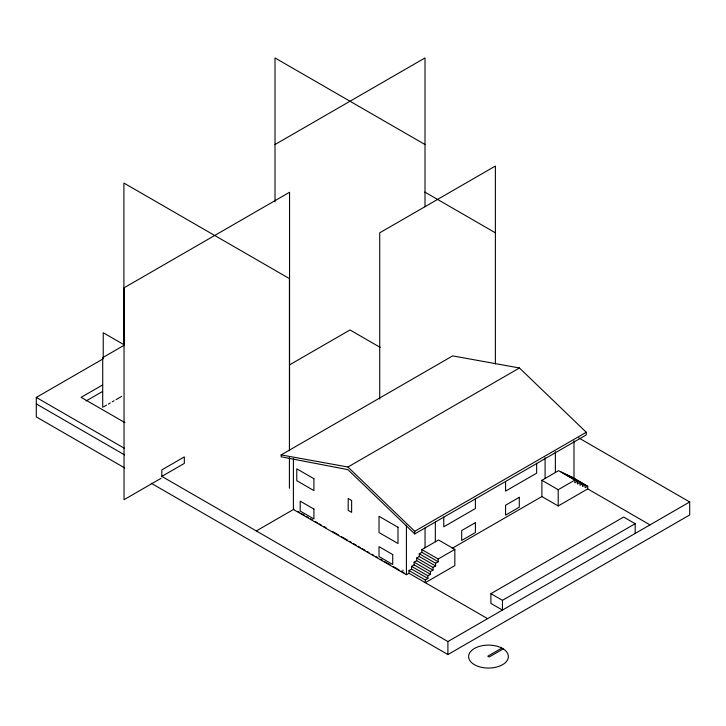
<?xml version="1.0" encoding="UTF-8"?>
<svg xmlns="http://www.w3.org/2000/svg" width="726" height="726" viewBox="0 0 726 726"><rect width="100%" height="100%" fill="white"/><g stroke="black" fill="none" stroke-linecap="round" stroke-linejoin="round"><path stroke-width="1.09" d="M275.009 144.538L425.009 57.935L425.009 206.819M124.709 467.952L36.3 416.905L36.3 397.431L102.693 359.098M102.602 384.943L81.121 397.34L124.936 422.632M86.004 401.015L102.602 391.432M103.664 406.778L106.504 405.126M108.41 404.037L110.307 402.939M112.203 401.841L114.1 400.743M115.997 399.654L121.696 396.36M289.62 364.833L350.014 329.967L380.206 347.4M161.825 476.392L184.322 463.406L184.322 456.917L161.825 469.903L161.825 476.392L447.906 641.566L447.906 654.553L689.7 514.952L689.7 501.965L578.695 437.878M161.081 478.307L124.037 499.697L124.037 287.823L289.556 192.254L289.556 401.868M281.134 454.921L452.67 355.885L519.462 367.982L586.254 432.26L586.254 434.901L414.727 533.928L347.935 469.658L281.134 456.799L281.134 454.921L347.935 467.018L414.727 531.296L414.727 533.928M347.935 467.018L519.462 367.982M256.287 530.933L293.93 509.207M414.727 531.296L586.254 432.26M454.839 549.391L438.159 559.02L438.159 561.733L421.851 552.314L421.851 549.609L438.531 539.981L454.839 549.391L454.839 565.627L425.3 582.688L425.3 579.974L409.001 570.554L409.001 573.259L487.591 618.652M541.895 480.303L558.566 470.675L574.874 480.095L574.874 482.799L577.442 481.311L577.442 484.015L580.02 482.536L580.02 485.24L582.588 483.752L582.588 486.456L585.156 484.977L585.156 487.681L587.733 486.193L587.733 488.897L558.203 505.968L541.895 496.539L541.895 480.303L558.203 489.714L574.874 480.095M419.283 553.802L435.591 563.213L435.591 565.917L419.283 556.506L419.283 553.802L421.851 552.314M416.706 557.985L433.014 567.405L433.014 570.11L416.706 560.69L416.706 557.985L419.283 556.506M414.138 562.178L430.445 571.589L430.445 574.293L414.138 564.882L414.138 562.178L416.706 560.69M411.569 566.362L427.877 575.782L427.877 578.486L411.569 569.075L411.569 566.362L414.138 564.882M409.001 570.554L411.569 569.075M293.404 458.768L293.404 509.489L406.424 574.747L409.001 573.259M452.18 548.33L541.895 496.539M435.591 563.213L438.159 561.733M433.014 567.405L435.591 565.917M430.445 571.589L433.014 570.11M427.877 575.782L430.445 574.293M425.3 579.974L427.877 578.486M635.168 523.709L502.446 600.338L502.446 610.076L490.903 603.415L490.903 593.677L623.634 517.048L635.168 523.709L635.168 533.447M447.906 641.566L689.7 501.956M501.802 648.091L487.799 656.186L489.197 656.994L503.209 648.908M425.009 144.538L275.009 57.935L275.009 201.746M424.81 192.072L495.386 232.819M571.426 476.782L587.733 486.193M568.848 475.557L585.156 484.977M566.28 474.341L582.588 483.752M563.712 473.116L580.02 482.536M561.144 471.9L577.442 481.311M587.733 488.897L650.015 524.88M421.851 549.609L438.159 559.02M490.903 593.677L502.446 600.338M297.823 511.449L299.774 512.574M301.726 513.699L304.648 515.387M306.59 516.513L308.541 517.638M310.492 518.763L312.443 519.889M315.365 521.577L317.316 522.702M319.259 523.827L321.21 524.952M324.132 526.64L326.083 527.766M332.898 531.704L338.752 535.08M341.674 536.768L347.518 540.144M349.469 541.269L351.411 542.395M353.362 543.52L356.285 545.208M358.236 546.333L360.187 547.458M362.129 548.584L365.051 550.272M367.002 551.397L368.953 552.522M371.875 554.201L373.826 555.326M375.769 556.452L377.72 557.577M380.642 559.265L382.593 560.39M384.544 561.516L390.388 564.892M393.31 566.579L399.155 569.955M401.106 571.081L404.028 572.769M36.3 397.431L124.563 448.387M36.3 403.919L124.563 454.884M151.235 483.262L447.906 654.553M573.994 440.8L573.994 477.998M558.203 489.714L558.203 505.949M555.372 451.636L555.372 472.517M545.09 457.571L545.09 478.461M536.65 463.288L536.65 473.17L505.568 491.121L505.568 481.374M495.386 363.989L495.386 166.036L379.716 232.819L379.716 399.037M475.394 498.798L475.394 508.536L443.767 526.804L443.767 517.066M435.328 522.039L435.328 541.823M425.046 527.974L425.046 547.767M406.424 525.143L406.424 574.747M402.975 570.046L402.975 570.709M289.42 450.828L289.42 278.612L123.901 183.043L123.901 345.068M289.42 457.634L289.42 488.226M103.228 358.698L103.228 332.726L124.536 345.031L102.711 357.637L102.711 407.322M475.394 522.656L461.682 530.57L461.682 540.462L475.394 532.548L475.394 522.656M519.281 497.319L505.568 505.232L505.568 515.124L519.281 507.211L519.281 497.319M502.555 648.472L500.604 647.483A19.883 11.48 0 0 0 469.087 654.099A19.883 11.48 0 0 0 492.8 667.793A19.883 11.48 0 0 0 504.271 649.598L502.555 648.472M313.913 478.715L296.78 468.824L296.78 480.694L313.913 490.594L313.913 478.715M351.629 500.486L348.199 498.508L348.199 510.387L351.629 512.365L351.629 500.486M397.993 527.257L379.017 516.304L379.017 532.53L397.993 543.493L397.993 527.257M313.913 509.062L300.201 501.149L300.201 511.04L313.913 518.954L313.913 509.062M392.721 554.564L379.017 546.642L379.017 556.543L392.721 564.456L392.721 554.564"/></g></svg>
